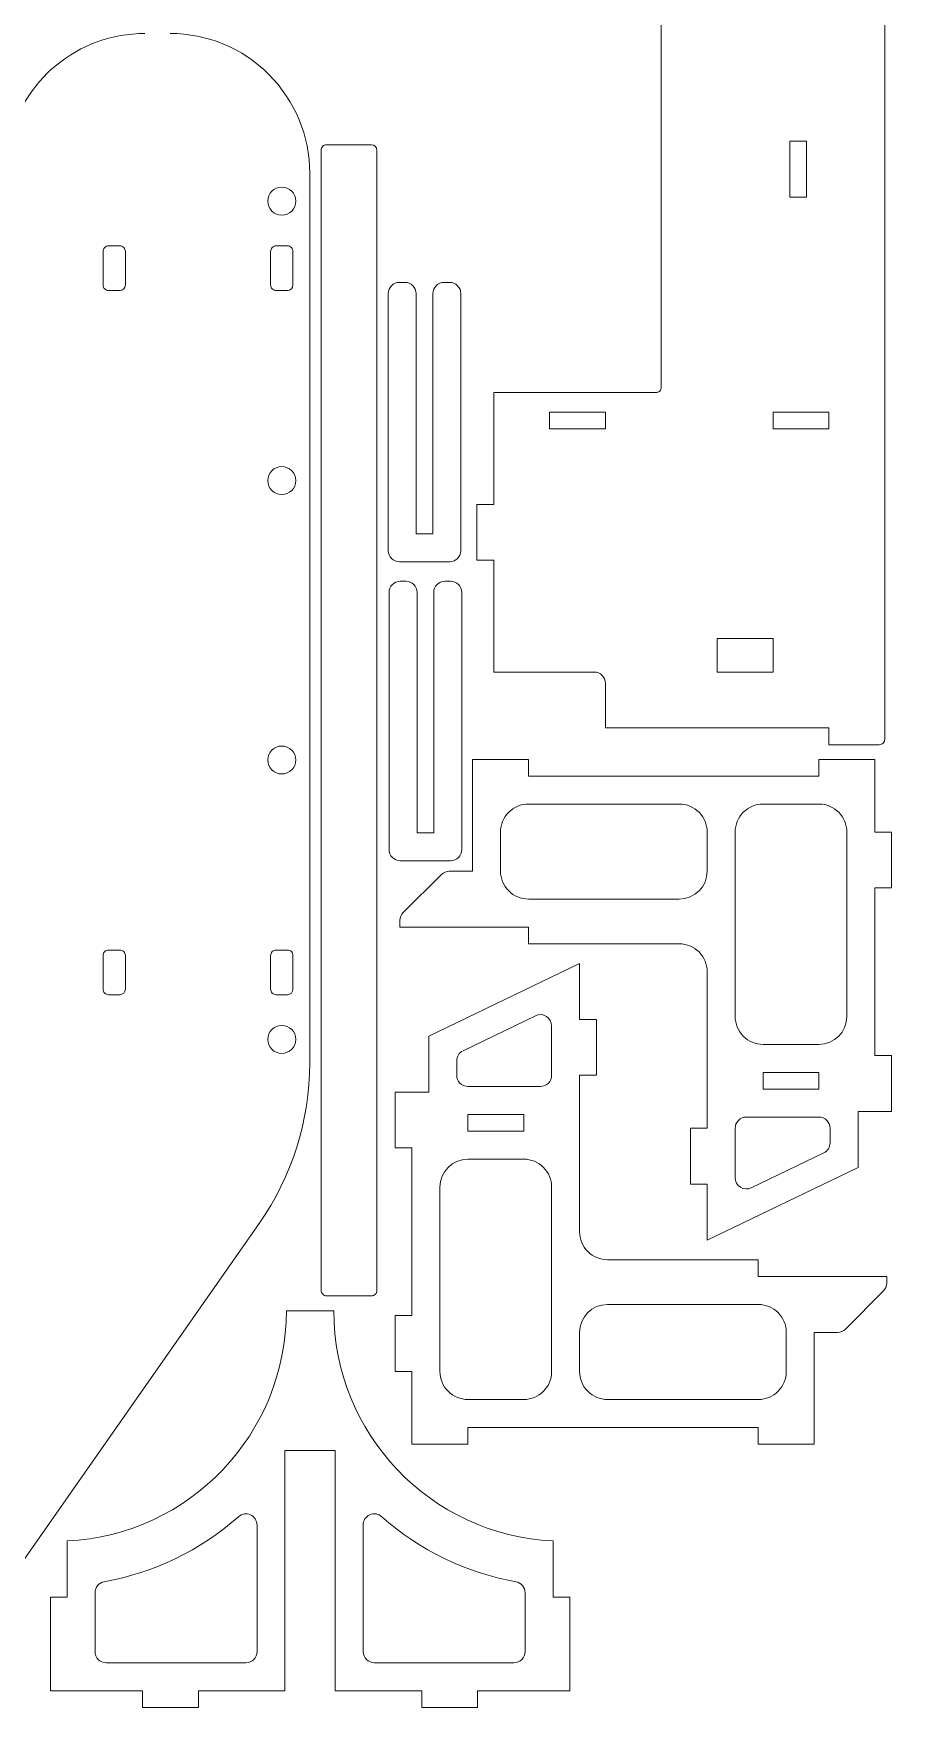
# Model space of a CAD drawing. Header units: millimetres. Extents: x -302 to 302, y -227 to 231.
# Drawn here: x 148.2 to 301.8, y -226.1 to 73.5 of the extents above; entities that cross this region are included whole.
import ezdxf

# ---------------------------------------------------------------- set-up
doc = ezdxf.new("R2010")
doc.units = ezdxf.units.MM
doc.header["$MEASUREMENT"] = 0
doc.layers.add('Visible (ANSI)', color=7, linetype='Continuous')

msp = doc.modelspace()

# ---------------------------------------------------------------- linework, layer by layer
at = {"layer": 'Visible (ANSI)', "lineweight": 9}
for points in [[(300.5709, 151.2073), (300.5709, 151.2073), (300.5709, -52.7927), (300.5709, -52.7927)], [(260.5709, 10.2073), (260.5709, 10.2073), (260.5709, 88.2073), (260.5709, 88.2073)], [(168.1241, 73.4773), (156.2071, 73.4773), (145.9468, 65.0659), (143.6096, 53.3803)], [(283.5709, 54.2073), (283.5709, 54.2073), (286.5709, 54.2073), (286.5709, 54.2073)], [(283.5709, 44.2073), (283.5709, 44.2073), (283.5709, 54.2073), (283.5709, 54.2073)], [(286.5709, 54.2073), (286.5709, 54.2073), (286.5709, 44.2073), (286.5709, 44.2073)], [(199.661, -151.4183), (199.661, -151.4183), (199.661, 52.5816), (199.661, 52.5816)], [(200.661, 53.5816), (200.661, 53.5816), (208.661, 53.5816), (208.661, 53.5816)], [(209.661, 52.5816), (209.661, 53.1339), (209.2133, 53.5816), (208.661, 53.5816)], [(209.661, 52.5816), (209.661, 52.5816), (209.661, -151.4183), (209.661, -151.4183)], [(197.6291, -110.7614), (197.6291, -110.7614), (197.629, 48.4773), (197.629, 48.4773)], [(286.5709, 44.2073), (286.5709, 44.2073), (283.5709, 44.2073), (283.5709, 44.2073)], [(160.6291, 28.4774), (160.6291, 28.4774), (160.6291, 34.4774), (160.6291, 34.4774)], [(161.6291, 35.4773), (161.6291, 35.4773), (163.6291, 35.4773), (163.6291, 35.4773)], [(164.6291, 34.4774), (164.6291, 34.4774), (164.6291, 28.4773), (164.6291, 28.4773)], [(190.6291, 28.4773), (190.6291, 28.4773), (190.6291, 34.4774), (190.6291, 34.4774)], [(191.6291, 35.4773), (191.6291, 35.4773), (193.6291, 35.4773), (193.6291, 35.4773)], [(194.6291, 34.4774), (194.6291, 34.4774), (194.6291, 28.4773), (194.6291, 28.4773)], [(163.6291, 27.4773), (163.6291, 27.4773), (161.6291, 27.4773), (161.6291, 27.4773)], [(163.6291, 27.4774), (164.1813, 27.4774), (164.629, 27.9251), (164.629, 28.4773)], [(193.6291, 27.4773), (193.6291, 27.4773), (191.6291, 27.4773), (191.6291, 27.4773)], [(193.6291, 27.4774), (194.1813, 27.4774), (194.629, 27.9251), (194.629, 28.4773)], [(213.6841, 28.936), (213.6841, 28.936), (214.6841, 28.936), (214.6841, 28.936)], [(221.6841, 28.936), (221.6841, 28.936), (222.6841, 28.936), (222.6841, 28.936)], [(211.6841, -19.064), (211.6841, -19.064), (211.6841, 26.936), (211.6841, 26.936)], [(216.6841, 26.936), (216.6841, 26.936), (216.6841, -16.064), (216.6841, -16.064)], [(219.6841, -16.064), (219.6841, -16.064), (219.6841, 26.936), (219.6841, 26.936)], [(224.6841, 26.936), (224.6841, 26.936), (224.6841, -19.064), (224.6841, -19.064)], [(230.5709, -10.7927), (230.5709, -10.7927), (230.5709, 9.2073), (230.5709, 9.2073)], [(230.5709, 9.2073), (230.5709, 9.2073), (259.5709, 9.2073), (259.5709, 9.2073)], [(240.5709, 5.7073), (240.5709, 5.7073), (250.5709, 5.7073), (250.5709, 5.7073)], [(240.5709, 2.7073), (240.5709, 2.7073), (240.5709, 5.7073), (240.5709, 5.7073)], [(250.5709, 5.7073), (250.5709, 5.7073), (250.5709, 2.7073), (250.5709, 2.7073)], [(280.5709, 5.7073), (280.5709, 5.7073), (290.5709, 5.7073), (290.5709, 5.7073)], [(280.5709, 2.7073), (280.5709, 2.7073), (280.5709, 5.7073), (280.5709, 5.7073)], [(290.5709, 5.7073), (290.5709, 5.7073), (290.5709, 2.7073), (290.5709, 2.7073)], [(250.5709, 2.7073), (250.5709, 2.7073), (240.5709, 2.7073), (240.5709, 2.7073)], [(290.5709, 2.7073), (290.5709, 2.7073), (280.5709, 2.7073), (280.5709, 2.7073)], [(227.5709, -20.7927), (227.5709, -20.7927), (227.5709, -10.7927), (227.5709, -10.7927)], [(227.5709, -10.7927), (227.5709, -10.7927), (230.5709, -10.7927), (230.5709, -10.7927)], [(216.6841, -16.064), (216.6841, -16.064), (219.6841, -16.064), (219.6841, -16.064)], [(222.6841, -21.064), (223.7887, -21.064), (224.6841, -20.1686), (224.6841, -19.064)], [(230.5709, -20.7927), (230.5709, -20.7927), (227.5709, -20.7927), (227.5709, -20.7927)], [(230.5709, -40.7927), (230.5709, -40.7927), (230.5709, -20.7927), (230.5709, -20.7927)], [(222.6841, -21.064), (222.6841, -21.064), (213.6841, -21.064), (213.6841, -21.064)], [(211.8329, -72.5525), (211.8329, -72.5525), (211.8329, -26.5525), (211.8329, -26.5525)], [(213.8329, -24.5525), (213.8329, -24.5525), (214.8329, -24.5525), (214.8329, -24.5525)], [(216.8329, -26.5525), (216.8329, -26.5525), (216.8329, -69.5525), (216.8329, -69.5525)], [(219.8329, -69.5525), (219.8329, -69.5525), (219.8329, -26.5525), (219.8329, -26.5525)], [(221.8329, -24.5525), (221.8329, -24.5525), (222.8329, -24.5525), (222.8329, -24.5525)], [(224.8329, -26.5525), (224.8329, -26.5525), (224.8329, -72.5525), (224.8329, -72.5525)], [(270.5709, -34.7927), (270.5709, -34.7927), (280.5709, -34.7927), (280.5709, -34.7927)], [(270.5709, -40.7927), (270.5709, -40.7927), (270.5709, -34.7927), (270.5709, -34.7927)], [(280.5709, -34.7927), (280.5709, -34.7927), (280.5709, -40.7927), (280.5709, -40.7927)], [(248.5709, -40.7927), (248.5709, -40.7927), (230.5709, -40.7927), (230.5709, -40.7927)], [(250.5709, -42.7927), (250.5709, -41.6881), (249.6755, -40.7927), (248.5709, -40.7927)], [(280.5709, -40.7927), (280.5709, -40.7927), (270.5709, -40.7927), (270.5709, -40.7927)], [(250.5709, -50.7927), (250.5709, -50.7927), (250.5709, -42.7927), (250.5709, -42.7927)], [(290.5709, -50.7927), (290.5709, -50.7927), (250.5709, -50.7927), (250.5709, -50.7927)], [(290.5709, -53.7927), (290.5709, -53.7927), (290.5709, -50.7927), (290.5709, -50.7927)], [(299.5709, -53.7927), (299.5709, -53.7927), (290.5709, -53.7927), (290.5709, -53.7927)], [(226.784, -56.4141), (226.784, -56.4141), (236.784, -56.4141), (236.784, -56.4141)], [(226.784, -76.4141), (226.784, -76.4141), (226.784, -56.4141), (226.784, -56.4141)], [(236.784, -56.4141), (236.784, -56.4141), (236.784, -59.4141), (236.784, -59.4141)], [(288.784, -59.4141), (288.784, -59.4141), (288.784, -56.4141), (288.784, -56.4141)], [(288.784, -56.4141), (288.784, -56.4141), (298.784, -56.4141), (298.784, -56.4141)], [(298.784, -56.4141), (298.784, -56.4141), (298.784, -69.4141), (298.784, -69.4141)], [(236.784, -59.4141), (236.784, -59.4141), (288.784, -59.4141), (288.784, -59.4141)], [(236.784, -64.4141), (236.784, -64.4141), (263.7839, -64.4141), (263.7839, -64.4141)], [(278.7839, -64.4141), (278.7839, -64.4141), (288.784, -64.4141), (288.784, -64.4141)], [(216.8329, -69.5525), (216.8329, -69.5525), (219.8329, -69.5525), (219.8329, -69.5525)], [(231.784, -76.4141), (231.784, -76.4141), (231.784, -69.4141), (231.784, -69.4141)], [(268.7839, -69.4141), (268.7839, -69.4141), (268.7839, -76.4141), (268.7839, -76.4141)], [(273.7839, -102.4141), (273.7839, -102.4141), (273.7839, -69.4141), (273.7839, -69.4141)], [(293.784, -69.4141), (293.784, -69.4141), (293.784, -102.4141), (293.784, -102.4141)], [(298.784, -69.4141), (298.784, -69.4141), (301.784, -69.4141), (301.784, -69.4141)], [(301.784, -69.4141), (301.784, -69.4141), (301.784, -79.4141), (301.784, -79.4141)], [(222.8329, -74.5525), (222.8329, -74.5525), (213.8329, -74.5525), (213.8329, -74.5525)], [(222.8329, -74.5525), (223.9375, -74.5525), (224.8329, -73.6571), (224.8329, -72.5525)], [(214.3698, -83.8283), (214.3698, -83.8283), (221.1982, -76.9999), (221.1982, -76.9999)], [(222.6124, -76.4141), (222.082, -76.4141), (221.5733, -76.6248), (221.1982, -76.9999)], [(222.6124, -76.4141), (222.6124, -76.4141), (226.784, -76.4141), (226.784, -76.4141)], [(263.7839, -81.4141), (266.5454, -81.4141), (268.7839, -79.1755), (268.7839, -76.4141)], [(301.784, -79.4141), (301.784, -79.4141), (298.784, -79.4141), (298.784, -79.4141)], [(298.784, -79.4141), (298.784, -79.4141), (298.784, -109.4141), (298.784, -109.4141)], [(214.3698, -83.8283), (213.9947, -84.2034), (213.784, -84.7121), (213.784, -85.2425)], [(263.7839, -81.4141), (263.7839, -81.4141), (236.784, -81.4141), (236.784, -81.4141)], [(213.784, -86.4141), (213.784, -86.4141), (213.784, -85.2425), (213.784, -85.2425)], [(236.784, -86.4141), (236.784, -86.4141), (213.784, -86.4141), (213.784, -86.4141)], [(236.784, -89.4141), (236.784, -89.4141), (236.784, -86.4141), (236.784, -86.4141)], [(263.7839, -89.4141), (263.7839, -89.4141), (236.784, -89.4141), (236.784, -89.4141)], [(160.6291, -97.5225), (160.6291, -97.5225), (160.6291, -91.5225), (160.6291, -91.5225)], [(161.6291, -90.5225), (161.6291, -90.5225), (163.629, -90.5225), (163.629, -90.5225)], [(164.6291, -91.5225), (164.6291, -91.5225), (164.6291, -97.5225), (164.6291, -97.5225)], [(190.6291, -97.5225), (190.6291, -97.5225), (190.6291, -91.5225), (190.6291, -91.5225)], [(191.6291, -90.5225), (191.6291, -90.5225), (193.6291, -90.5225), (193.6291, -90.5225)], [(194.6291, -91.5225), (194.6291, -91.5225), (194.6291, -97.5225), (194.6291, -97.5225)], [(218.9374, -105.9477), (218.9374, -105.9477), (245.9374, -92.9477), (245.9374, -92.9477)], [(245.9374, -92.9477), (245.9374, -92.9477), (245.9374, -102.9477), (245.9374, -102.9477)], [(268.7839, -122.4141), (268.7839, -122.4141), (268.7839, -94.4141), (268.7839, -94.4141)], [(163.629, -98.5225), (163.629, -98.5225), (161.6291, -98.5225), (161.6291, -98.5225)], [(163.629, -98.5225), (164.1813, -98.5225), (164.629, -98.0748), (164.629, -97.5226)], [(193.6291, -98.5225), (193.6291, -98.5225), (191.6291, -98.5225), (191.6291, -98.5225)], [(193.6291, -98.5225), (194.1813, -98.5225), (194.629, -98.0748), (194.629, -97.5226)], [(225.0697, -108.5444), (225.0697, -108.5444), (238.0697, -102.2852), (238.0697, -102.2852)], [(240.9374, -104.0872), (240.9374, -104.0872), (240.9374, -112.9476), (240.9374, -112.9476)], [(245.9374, -102.9477), (245.9374, -102.9477), (248.9374, -102.9477), (248.9374, -102.9477)], [(248.9374, -102.9477), (248.9374, -102.9477), (248.9374, -112.9476), (248.9374, -112.9476)], [(288.784, -107.4141), (291.5454, -107.4141), (293.784, -105.1755), (293.784, -102.4141)], [(218.9374, -115.9476), (218.9374, -115.9476), (218.9374, -105.9477), (218.9374, -105.9477)], [(288.784, -107.4141), (288.784, -107.4141), (278.7839, -107.4141), (278.7839, -107.4141)], [(188.5906, -139.4346), (194.4735, -131.0305), (197.629, -121.0202), (197.629, -110.7617)], [(225.0697, -108.5444), (224.3775, -108.8777), (223.9374, -109.578), (223.9374, -110.3464)], [(223.9374, -112.9476), (223.9374, -112.9476), (223.9374, -110.3464), (223.9374, -110.3464)], [(298.784, -109.4141), (298.784, -109.4141), (301.7839, -109.4141), (301.7839, -109.4141)], [(301.7839, -109.4141), (301.7839, -109.4141), (301.7839, -119.4141), (301.7839, -119.4141)], [(248.9374, -112.9476), (248.9374, -112.9476), (245.9374, -112.9476), (245.9374, -112.9476)], [(245.9374, -112.9476), (245.9374, -112.9476), (245.9374, -140.9476), (245.9374, -140.9476)], [(278.7839, -112.4141), (278.7839, -112.4141), (288.7839, -112.4141), (288.7839, -112.4141)], [(278.7839, -115.4141), (278.7839, -115.4141), (278.7839, -112.4141), (278.7839, -112.4141)], [(288.7839, -112.4141), (288.7839, -112.4141), (288.7839, -115.4141), (288.7839, -115.4141)], [(212.9374, -125.9476), (212.9374, -125.9476), (212.9374, -115.9476), (212.9374, -115.9476)], [(212.9374, -115.9476), (212.9374, -115.9476), (218.9374, -115.9476), (218.9374, -115.9476)], [(238.9374, -114.9476), (238.9374, -114.9476), (225.9374, -114.9476), (225.9374, -114.9476)], [(288.7839, -115.4141), (288.7839, -115.4141), (278.7839, -115.4141), (278.7839, -115.4141)], [(301.7839, -119.4141), (301.7839, -119.4141), (295.7839, -119.4141), (295.7839, -119.4141)], [(295.7839, -119.4141), (295.7839, -119.4141), (295.7839, -129.414), (295.7839, -129.414)], [(225.9374, -122.9476), (225.9374, -122.9476), (225.9374, -119.9476), (225.9374, -119.9476)], [(225.9374, -119.9476), (225.9374, -119.9476), (235.9374, -119.9476), (235.9374, -119.9476)], [(235.9374, -119.9476), (235.9374, -119.9476), (235.9374, -122.9476), (235.9374, -122.9476)], [(265.7839, -132.414), (265.7839, -132.414), (265.7839, -122.4141), (265.7839, -122.4141)], [(265.7839, -122.4141), (265.7839, -122.4141), (268.7839, -122.4141), (268.7839, -122.4141)], [(273.7839, -131.2745), (273.7839, -131.2745), (273.7839, -122.4141), (273.7839, -122.4141)], [(275.7839, -120.4141), (275.7839, -120.4141), (288.7839, -120.4141), (288.7839, -120.4141)], [(290.7839, -122.4141), (290.7839, -122.4141), (290.7839, -125.0153), (290.7839, -125.0153)], [(235.9374, -122.9476), (235.9374, -122.9476), (225.9374, -122.9476), (225.9374, -122.9476)], [(289.6516, -126.8173), (290.3438, -126.484), (290.7839, -125.7837), (290.7839, -125.0153)], [(215.9373, -125.9476), (215.9373, -125.9476), (212.9374, -125.9476), (212.9374, -125.9476)], [(215.9373, -155.9476), (215.9373, -155.9476), (215.9373, -125.9476), (215.9373, -125.9476)], [(225.9373, -127.9476), (223.1759, -127.9476), (220.9373, -130.1862), (220.9373, -132.9476)], [(225.9373, -127.9476), (225.9373, -127.9476), (235.9374, -127.9476), (235.9374, -127.9476)], [(289.6516, -126.8173), (289.6516, -126.8173), (276.6516, -133.0765), (276.6516, -133.0765)], [(295.7839, -129.414), (295.7839, -129.414), (268.7839, -142.414), (268.7839, -142.414)], [(220.9373, -165.9476), (220.9373, -165.9476), (220.9373, -132.9476), (220.9373, -132.9476)], [(240.9374, -132.9476), (240.9374, -132.9476), (240.9374, -165.9476), (240.9374, -165.9476)], [(268.7839, -132.414), (268.7839, -132.414), (265.7839, -132.414), (265.7839, -132.414)], [(268.7839, -142.414), (268.7839, -142.414), (268.7839, -132.414), (268.7839, -132.414)], [(142.5579, -205.1957), (142.5579, -205.1957), (188.5906, -139.4346), (188.5906, -139.4346)], [(250.9374, -145.9476), (250.9374, -145.9476), (277.9373, -145.9476), (277.9373, -145.9476)], [(277.9373, -145.9476), (277.9373, -145.9476), (277.9373, -148.9476), (277.9373, -148.9476)], [(277.9373, -148.9476), (277.9373, -148.9476), (300.9373, -148.9476), (300.9373, -148.9476)], [(300.9373, -148.9476), (300.9373, -148.9476), (300.9373, -150.1192), (300.9373, -150.1192)], [(208.661, -152.4183), (208.661, -152.4183), (200.661, -152.4183), (200.661, -152.4183)], [(300.3515, -151.5334), (300.3515, -151.5334), (293.5231, -158.3618), (293.5231, -158.3618)], [(300.3515, -151.5334), (300.7266, -151.1583), (300.9373, -150.6496), (300.9373, -150.1192)], [(154.1922, -196.2702), (176.1706, -195.2034), (193.4422, -177.073), (193.4422, -155.0687)], [(193.4422, -155.0687), (193.4422, -155.0687), (201.9422, -155.0687), (201.9422, -155.0687)], [(201.9422, -155.0687), (201.9422, -177.073), (219.2138, -195.2034), (241.1922, -196.2702)], [(250.9374, -153.9476), (248.1759, -153.9476), (245.9374, -156.1862), (245.9374, -158.9476)], [(250.9374, -153.9476), (250.9374, -153.9476), (277.9373, -153.9476), (277.9373, -153.9476)], [(212.9373, -165.9476), (212.9373, -165.9476), (212.9373, -155.9476), (212.9373, -155.9476)], [(212.9373, -155.9476), (212.9373, -155.9476), (215.9373, -155.9476), (215.9373, -155.9476)], [(292.1089, -158.9476), (292.6393, -158.9476), (293.148, -158.7369), (293.5231, -158.3618)], [(245.9374, -165.9476), (245.9374, -165.9476), (245.9374, -158.9476), (245.9374, -158.9476)], [(282.9373, -158.9476), (282.9373, -158.9476), (282.9373, -165.9476), (282.9373, -165.9476)], [(292.1089, -158.9476), (292.1089, -158.9476), (287.9373, -158.9476), (287.9373, -158.9476)], [(287.9373, -158.9476), (287.9373, -158.9476), (287.9373, -178.9476), (287.9373, -178.9476)], [(215.9373, -165.9476), (215.9373, -165.9476), (212.9373, -165.9476), (212.9373, -165.9476)], [(215.9373, -178.9476), (215.9373, -178.9476), (215.9373, -165.9476), (215.9373, -165.9476)], [(235.9374, -170.9476), (235.9374, -170.9476), (225.9373, -170.9476), (225.9373, -170.9476)], [(277.9373, -170.9476), (277.9373, -170.9476), (250.9374, -170.9476), (250.9374, -170.9476)], [(277.9373, -175.9476), (277.9373, -175.9476), (225.9373, -175.9476), (225.9373, -175.9476)], [(225.9373, -175.9476), (225.9373, -175.9476), (225.9373, -178.9476), (225.9373, -178.9476)], [(277.9373, -178.9476), (277.9373, -178.9476), (277.9373, -175.9476), (277.9373, -175.9476)], [(225.9373, -178.9476), (225.9373, -178.9476), (215.9373, -178.9476), (215.9373, -178.9476)], [(287.9373, -178.9476), (287.9373, -178.9476), (277.9373, -178.9476), (277.9373, -178.9476)], [(202.1922, -180.0687), (202.1922, -180.0687), (193.1922, -180.0687), (193.1922, -180.0687)], [(193.1922, -180.0687), (193.1922, -180.0687), (193.1922, -223.0687), (193.1922, -223.0687)], [(202.1922, -223.0687), (202.1922, -223.0687), (202.1922, -180.0687), (202.1922, -180.0687)], [(160.841, -203.5534), (169.7673, -201.9611), (178.0808, -197.9355), (184.8653, -191.9201)], [(188.1922, -193.4167), (188.1922, -193.4167), (188.1922, -216.0687), (188.1922, -216.0687)], [(207.1922, -216.0687), (207.1922, -216.0687), (207.1922, -193.4167), (207.1922, -193.4167)], [(210.519, -191.9201), (217.3036, -197.9355), (225.6171, -201.9611), (234.5434, -203.5534)], [(154.1922, -206.3187), (154.1922, -206.3187), (154.1922, -196.2702), (154.1922, -196.2702)], [(241.1922, -196.2702), (241.1922, -196.2702), (241.1922, -206.3187), (241.1922, -206.3187)], [(160.841, -203.5534), (159.8869, -203.7236), (159.1922, -204.5532), (159.1922, -205.5223)], [(236.1922, -205.5223), (236.1922, -204.5532), (235.4974, -203.7236), (234.5434, -203.5534)], [(151.1922, -223.0687), (151.1922, -223.0687), (151.1922, -206.3187), (151.1922, -206.3187)], [(151.1922, -206.3187), (151.1922, -206.3187), (154.1922, -206.3187), (154.1922, -206.3187)], [(159.1922, -216.0687), (159.1922, -216.0687), (159.1922, -205.5223), (159.1922, -205.5223)], [(236.1922, -205.5223), (236.1922, -205.5223), (236.1922, -216.0687), (236.1922, -216.0687)], [(241.1922, -206.3187), (241.1922, -206.3187), (244.1922, -206.3187), (244.1922, -206.3187)], [(244.1922, -206.3187), (244.1922, -206.3187), (244.1922, -223.0687), (244.1922, -223.0687)], [(186.1922, -218.0687), (186.1922, -218.0687), (161.1922, -218.0687), (161.1922, -218.0687)], [(234.1922, -218.0687), (234.1922, -218.0687), (209.1922, -218.0687), (209.1922, -218.0687)], [(167.6922, -223.0687), (167.6922, -223.0687), (151.1922, -223.0687), (151.1922, -223.0687)], [(167.6922, -226.0687), (167.6922, -226.0687), (167.6922, -223.0687), (167.6922, -223.0687)], [(193.1922, -223.0687), (193.1922, -223.0687), (177.6922, -223.0687), (177.6922, -223.0687)], [(177.6922, -223.0687), (177.6922, -223.0687), (177.6922, -226.0687), (177.6922, -226.0687)], [(217.6922, -223.0687), (217.6922, -223.0687), (202.1922, -223.0687), (202.1922, -223.0687)], [(217.6922, -226.0687), (217.6922, -226.0687), (217.6922, -223.0687), (217.6922, -223.0687)], [(244.1922, -223.0687), (244.1922, -223.0687), (227.6922, -223.0687), (227.6922, -223.0687)], [(227.6922, -223.0687), (227.6922, -223.0687), (227.6922, -226.0687), (227.6922, -226.0687)], [(177.6922, -226.0687), (177.6922, -226.0687), (167.6922, -226.0687), (167.6922, -226.0687)], [(227.6922, -226.0687), (227.6922, -226.0687), (217.6922, -226.0687), (217.6922, -226.0687)]]:
    msp.add_open_spline(points, degree=3, dxfattribs=at)
for points, knots in [([(197.6291, 48.4773), (197.6291, 55.1078), (194.9951, 61.4666), (190.3067, 66.155), (190.3067, 66.155), (185.6183, 70.8434), (179.2595, 73.4773), (172.6291, 73.4773)], [0, 0, 0, 0, 0.33333333, 0.33333333, 0.33333333, 0.33333333, 1, 1, 1, 1]), ([(200.661, 53.5816), (200.3958, 53.5816), (200.1414, 53.4763), (199.9539, 53.2887), (199.9539, 53.2887), (199.7664, 53.1012), (199.661, 52.8468), (199.661, 52.5816)], [0, 0, 0, 0, 0.33333333, 0.33333333, 0.33333333, 0.33333333, 1, 1, 1, 1]), ([(195.129, 43.4773), (195.129, 44.8581), (194.0098, 45.9773), (192.6291, 45.9773), (192.6291, 45.9773), (191.2483, 45.9774), (190.1291, 44.8581), (190.1291, 43.4774), (190.1291, 43.4774), (190.129, 42.0966), (191.2483, 40.9774), (192.629, 40.9774), (192.629, 40.9774), (194.0098, 40.9773), (195.129, 42.0966), (195.129, 43.4773)], [0, 0, 0, 0, 0.2, 0.2, 0.2, 0.2, 0.4, 0.4, 0.4, 0.4, 0.6, 0.6, 0.6, 0.6, 1, 1, 1, 1]), ([(161.6291, 35.4773), (161.3638, 35.4773), (161.1095, 35.372), (160.9219, 35.1845), (160.9219, 35.1845), (160.7344, 34.9969), (160.6291, 34.7426), (160.6291, 34.4774)], [0, 0, 0, 0, 0.33333333, 0.33333333, 0.33333333, 0.33333333, 1, 1, 1, 1]), ([(164.6291, 34.4773), (164.6291, 34.7426), (164.5237, 34.9969), (164.3362, 35.1845), (164.3362, 35.1845), (164.1486, 35.372), (163.8943, 35.4773), (163.6291, 35.4773)], [0, 0, 0, 0, 0.33333333, 0.33333333, 0.33333333, 0.33333333, 1, 1, 1, 1]), ([(191.6291, 35.4773), (191.3638, 35.4773), (191.1095, 35.372), (190.9219, 35.1845), (190.9219, 35.1845), (190.7344, 34.9969), (190.6291, 34.7426), (190.6291, 34.4774)], [0, 0, 0, 0, 0.33333333, 0.33333333, 0.33333333, 0.33333333, 1, 1, 1, 1]), ([(194.6291, 34.4774), (194.6291, 34.7426), (194.5237, 34.9969), (194.3362, 35.1845), (194.3362, 35.1845), (194.1486, 35.372), (193.8943, 35.4773), (193.6291, 35.4773)], [0, 0, 0, 0, 0.33333333, 0.33333333, 0.33333333, 0.33333333, 1, 1, 1, 1]), ([(160.6291, 28.4774), (160.6291, 28.2121), (160.7344, 27.9578), (160.9219, 27.7702), (160.9219, 27.7702), (161.1095, 27.5827), (161.3638, 27.4774), (161.6291, 27.4774)], [0, 0, 0, 0, 0.33333333, 0.33333333, 0.33333333, 0.33333333, 1, 1, 1, 1]), ([(190.629, 28.4773), (190.629, 28.2121), (190.7344, 27.9578), (190.9219, 27.7702), (190.9219, 27.7702), (191.1095, 27.5827), (191.3638, 27.4774), (191.6291, 27.4774)], [0, 0, 0, 0, 0.33333333, 0.33333333, 0.33333333, 0.33333333, 1, 1, 1, 1]), ([(213.6841, 28.936), (213.1537, 28.936), (212.645, 28.7253), (212.2699, 28.3502), (212.2699, 28.3502), (211.8949, 27.9751), (211.6841, 27.4664), (211.6841, 26.936)], [0, 0, 0, 0, 0.33333333, 0.33333333, 0.33333333, 0.33333333, 1, 1, 1, 1]), ([(216.6841, 26.936), (216.6841, 27.4664), (216.4734, 27.9751), (216.0984, 28.3502), (216.0984, 28.3502), (215.7233, 28.7253), (215.2146, 28.936), (214.6841, 28.936)], [0, 0, 0, 0, 0.33333333, 0.33333333, 0.33333333, 0.33333333, 1, 1, 1, 1]), ([(221.6841, 28.936), (221.1537, 28.936), (220.645, 28.7253), (220.2699, 28.3502), (220.2699, 28.3502), (219.8949, 27.9751), (219.6841, 27.4664), (219.6841, 26.936)], [0, 0, 0, 0, 0.33333333, 0.33333333, 0.33333333, 0.33333333, 1, 1, 1, 1]), ([(224.6841, 26.936), (224.6841, 27.4664), (224.4734, 27.9751), (224.0984, 28.3502), (224.0984, 28.3502), (223.7233, 28.7253), (223.2146, 28.936), (222.6841, 28.936)], [0, 0, 0, 0, 0.33333333, 0.33333333, 0.33333333, 0.33333333, 1, 1, 1, 1]), ([(259.5709, 9.2073), (259.8361, 9.2073), (260.0905, 9.3127), (260.278, 9.5002), (260.278, 9.5002), (260.4655, 9.6878), (260.5709, 9.9421), (260.5709, 10.2073)], [0, 0, 0, 0, 0.33333333, 0.33333333, 0.33333333, 0.33333333, 1, 1, 1, 1]), ([(195.1291, -6.5226), (195.1291, -5.1419), (194.0098, -4.0227), (192.6291, -4.0227), (192.6291, -4.0227), (191.2483, -4.0226), (190.1291, -5.1419), (190.1291, -6.5226), (190.1291, -6.5226), (190.129, -7.9034), (191.2483, -9.0226), (192.629, -9.0226), (192.629, -9.0226), (194.0098, -9.0227), (195.129, -7.9034), (195.129, -6.5227)], [0, 0, 0, 0, 0.2, 0.2, 0.2, 0.2, 0.4, 0.4, 0.4, 0.4, 0.6, 0.6, 0.6, 0.6, 1, 1, 1, 1]), ([(211.6841, -19.064), (211.6841, -19.5944), (211.8949, -20.1032), (212.2699, -20.4782), (212.2699, -20.4782), (212.645, -20.8533), (213.1537, -21.064), (213.6841, -21.064)], [0, 0, 0, 0, 0.33333333, 0.33333333, 0.33333333, 0.33333333, 1, 1, 1, 1]), ([(213.8329, -24.5525), (213.3025, -24.5525), (212.7938, -24.7632), (212.4187, -25.1383), (212.4187, -25.1383), (212.0437, -25.5134), (211.8329, -26.0221), (211.8329, -26.5525)], [0, 0, 0, 0, 0.33333333, 0.33333333, 0.33333333, 0.33333333, 1, 1, 1, 1]), ([(216.8329, -26.5525), (216.8329, -26.0221), (216.6222, -25.5134), (216.2472, -25.1383), (216.2472, -25.1383), (215.8721, -24.7632), (215.3634, -24.5525), (214.8329, -24.5525)], [0, 0, 0, 0, 0.33333333, 0.33333333, 0.33333333, 0.33333333, 1, 1, 1, 1]), ([(221.8329, -24.5525), (221.3025, -24.5525), (220.7938, -24.7632), (220.4187, -25.1383), (220.4187, -25.1383), (220.0437, -25.5134), (219.8329, -26.0221), (219.8329, -26.5525)], [0, 0, 0, 0, 0.33333333, 0.33333333, 0.33333333, 0.33333333, 1, 1, 1, 1]), ([(224.8329, -26.5525), (224.8329, -26.0221), (224.6222, -25.5134), (224.2472, -25.1383), (224.2472, -25.1383), (223.8721, -24.7632), (223.3634, -24.5525), (222.8329, -24.5525)], [0, 0, 0, 0, 0.33333333, 0.33333333, 0.33333333, 0.33333333, 1, 1, 1, 1]), ([(299.5709, -53.7927), (299.8361, -53.7927), (300.0905, -53.6873), (300.278, -53.4998), (300.278, -53.4998), (300.4655, -53.3122), (300.5709, -53.0579), (300.5709, -52.7927)], [0, 0, 0, 0, 0.33333333, 0.33333333, 0.33333333, 0.33333333, 1, 1, 1, 1]), ([(195.1291, -56.5226), (195.1291, -55.1419), (194.0098, -54.0227), (192.6291, -54.0227), (192.6291, -54.0227), (191.2483, -54.0226), (190.1291, -55.1419), (190.1291, -56.5226), (190.1291, -56.5226), (190.129, -57.9034), (191.2483, -59.0226), (192.629, -59.0226), (192.629, -59.0226), (194.0098, -59.0227), (195.129, -57.9034), (195.129, -56.5227)], [0, 0, 0, 0, 0.2, 0.2, 0.2, 0.2, 0.4, 0.4, 0.4, 0.4, 0.6, 0.6, 0.6, 0.6, 1, 1, 1, 1]), ([(236.784, -64.4141), (235.4579, -64.4141), (234.1861, -64.9409), (233.2484, -65.8786), (233.2484, -65.8786), (232.3108, -66.8162), (231.784, -68.088), (231.784, -69.4141)], [0, 0, 0, 0, 0.33333333, 0.33333333, 0.33333333, 0.33333333, 1, 1, 1, 1]), ([(268.7839, -69.4141), (268.7839, -68.088), (268.2572, -66.8162), (267.3195, -65.8786), (267.3195, -65.8786), (266.3818, -64.9409), (265.11, -64.4141), (263.7839, -64.4141)], [0, 0, 0, 0, 0.33333333, 0.33333333, 0.33333333, 0.33333333, 1, 1, 1, 1]), ([(278.7839, -64.4141), (277.4579, -64.4141), (276.1861, -64.9409), (275.2484, -65.8786), (275.2484, -65.8786), (274.3107, -66.8162), (273.7839, -68.088), (273.7839, -69.4141)], [0, 0, 0, 0, 0.33333333, 0.33333333, 0.33333333, 0.33333333, 1, 1, 1, 1]), ([(293.784, -69.4141), (293.784, -68.088), (293.2572, -66.8162), (292.3195, -65.8786), (292.3195, -65.8786), (291.3818, -64.9409), (290.1101, -64.4141), (288.784, -64.4141)], [0, 0, 0, 0, 0.33333333, 0.33333333, 0.33333333, 0.33333333, 1, 1, 1, 1]), ([(211.8329, -72.5525), (211.8329, -73.0829), (212.0437, -73.5917), (212.4187, -73.9667), (212.4187, -73.9667), (212.7938, -74.3418), (213.3025, -74.5525), (213.8329, -74.5525)], [0, 0, 0, 0, 0.33333333, 0.33333333, 0.33333333, 0.33333333, 1, 1, 1, 1]), ([(231.784, -76.4141), (231.784, -77.7402), (232.3108, -79.012), (233.2484, -79.9496), (233.2484, -79.9496), (234.1861, -80.8873), (235.4579, -81.4141), (236.784, -81.4141)], [0, 0, 0, 0, 0.33333333, 0.33333333, 0.33333333, 0.33333333, 1, 1, 1, 1]), ([(268.7839, -94.4141), (268.7839, -93.088), (268.2572, -91.8162), (267.3195, -90.8786), (267.3195, -90.8786), (266.3818, -89.9409), (265.11, -89.4141), (263.7839, -89.4141)], [0, 0, 0, 0, 0.33333333, 0.33333333, 0.33333333, 0.33333333, 1, 1, 1, 1]), ([(161.6291, -90.5226), (161.3638, -90.5226), (161.1095, -90.6279), (160.9219, -90.8154), (160.9219, -90.8154), (160.7344, -91.003), (160.6291, -91.2573), (160.6291, -91.5225)], [0, 0, 0, 0, 0.33333333, 0.33333333, 0.33333333, 0.33333333, 1, 1, 1, 1]), ([(164.6291, -91.5225), (164.6291, -91.2573), (164.5237, -91.003), (164.3362, -90.8154), (164.3362, -90.8154), (164.1486, -90.6279), (163.8943, -90.5226), (163.6291, -90.5226)], [0, 0, 0, 0, 0.33333333, 0.33333333, 0.33333333, 0.33333333, 1, 1, 1, 1]), ([(191.6291, -90.5226), (191.3638, -90.5226), (191.1095, -90.6279), (190.9219, -90.8154), (190.9219, -90.8154), (190.7344, -91.003), (190.6291, -91.2573), (190.6291, -91.5225)], [0, 0, 0, 0, 0.33333333, 0.33333333, 0.33333333, 0.33333333, 1, 1, 1, 1]), ([(194.6291, -91.5225), (194.6291, -91.2573), (194.5237, -91.003), (194.3362, -90.8154), (194.3362, -90.8154), (194.1486, -90.6279), (193.8943, -90.5226), (193.6291, -90.5226)], [0, 0, 0, 0, 0.33333333, 0.33333333, 0.33333333, 0.33333333, 1, 1, 1, 1]), ([(160.6291, -97.5225), (160.6291, -97.7878), (160.7344, -98.0421), (160.9219, -98.2297), (160.9219, -98.2297), (161.1095, -98.4172), (161.3638, -98.5225), (161.6291, -98.5225)], [0, 0, 0, 0, 0.33333333, 0.33333333, 0.33333333, 0.33333333, 1, 1, 1, 1]), ([(190.6291, -97.5225), (190.6291, -97.7878), (190.7344, -98.0421), (190.9219, -98.2297), (190.9219, -98.2297), (191.1095, -98.4172), (191.3638, -98.5225), (191.6291, -98.5225)], [0, 0, 0, 0, 0.33333333, 0.33333333, 0.33333333, 0.33333333, 1, 1, 1, 1]), ([(195.1291, -106.5225), (195.1291, -105.1418), (194.0098, -104.0226), (192.6291, -104.0226), (192.6291, -104.0226), (191.2483, -104.0225), (190.1291, -105.1418), (190.1291, -106.5225), (190.1291, -106.5225), (190.129, -107.9033), (191.2483, -109.0225), (192.629, -109.0225), (192.629, -109.0225), (194.0098, -109.0226), (195.129, -107.9033), (195.129, -106.5226)], [0, 0, 0, 0, 0.2, 0.2, 0.2, 0.2, 0.4, 0.4, 0.4, 0.4, 0.6, 0.6, 0.6, 0.6, 1, 1, 1, 1]), ([(240.9374, -104.0872), (240.9374, -103.3994), (240.5839, -102.7598), (240.0015, -102.3938), (240.0015, -102.3938), (239.4191, -102.0278), (238.6895, -101.9868), (238.0697, -102.2852)], [0, 0, 0, 0, 0.33333333, 0.33333333, 0.33333333, 0.33333333, 1, 1, 1, 1]), ([(273.7839, -102.4141), (273.7839, -103.7402), (274.3107, -105.012), (275.2484, -105.9496), (275.2484, -105.9496), (276.1861, -106.8873), (277.4579, -107.4141), (278.7839, -107.4141)], [0, 0, 0, 0, 0.33333333, 0.33333333, 0.33333333, 0.33333333, 1, 1, 1, 1]), ([(223.9374, -112.9476), (223.9374, -113.478), (224.1481, -113.9867), (224.5231, -114.3618), (224.5231, -114.3618), (224.8982, -114.7369), (225.4069, -114.9476), (225.9374, -114.9476)], [0, 0, 0, 0, 0.33333333, 0.33333333, 0.33333333, 0.33333333, 1, 1, 1, 1]), ([(238.9374, -114.9476), (239.4678, -114.9476), (239.9765, -114.7369), (240.3516, -114.3618), (240.3516, -114.3618), (240.7266, -113.9867), (240.9374, -113.478), (240.9374, -112.9476)], [0, 0, 0, 0, 0.33333333, 0.33333333, 0.33333333, 0.33333333, 1, 1, 1, 1]), ([(275.7839, -120.4141), (275.2535, -120.4141), (274.7448, -120.6248), (274.3697, -120.9999), (274.3697, -120.9999), (273.9947, -121.375), (273.7839, -121.8837), (273.7839, -122.4141)], [0, 0, 0, 0, 0.33333333, 0.33333333, 0.33333333, 0.33333333, 1, 1, 1, 1]), ([(290.7839, -122.4141), (290.7839, -121.8837), (290.5732, -121.375), (290.1982, -120.9999), (290.1982, -120.9999), (289.8231, -120.6248), (289.3144, -120.4141), (288.7839, -120.4141)], [0, 0, 0, 0, 0.33333333, 0.33333333, 0.33333333, 0.33333333, 1, 1, 1, 1]), ([(240.9374, -132.9476), (240.9374, -131.6215), (240.4106, -130.3497), (239.4729, -129.4121), (239.4729, -129.4121), (238.5352, -128.4744), (237.2634, -127.9476), (235.9374, -127.9476)], [0, 0, 0, 0, 0.33333333, 0.33333333, 0.33333333, 0.33333333, 1, 1, 1, 1]), ([(273.7839, -131.2745), (273.7839, -131.9623), (274.1374, -132.6019), (274.7198, -132.9679), (274.7198, -132.9679), (275.3022, -133.3339), (276.0318, -133.3749), (276.6516, -133.0765)], [0, 0, 0, 0, 0.33333333, 0.33333333, 0.33333333, 0.33333333, 1, 1, 1, 1]), ([(245.9374, -140.9476), (245.9374, -142.2737), (246.4641, -143.5455), (247.4018, -144.4831), (247.4018, -144.4831), (248.3395, -145.4208), (249.6113, -145.9476), (250.9374, -145.9476)], [0, 0, 0, 0, 0.33333333, 0.33333333, 0.33333333, 0.33333333, 1, 1, 1, 1]), ([(199.661, -151.4183), (199.661, -151.6835), (199.7664, -151.9378), (199.9539, -152.1254), (199.9539, -152.1254), (200.1414, -152.3129), (200.3958, -152.4183), (200.661, -152.4183)], [0, 0, 0, 0, 0.33333333, 0.33333333, 0.33333333, 0.33333333, 1, 1, 1, 1]), ([(208.661, -152.4183), (208.9262, -152.4183), (209.1806, -152.3129), (209.3681, -152.1254), (209.3681, -152.1254), (209.5556, -151.9378), (209.661, -151.6835), (209.661, -151.4183)], [0, 0, 0, 0, 0.33333333, 0.33333333, 0.33333333, 0.33333333, 1, 1, 1, 1]), ([(282.9373, -158.9476), (282.9373, -157.6215), (282.4105, -156.3497), (281.4729, -155.4121), (281.4729, -155.4121), (280.5352, -154.4744), (279.2634, -153.9476), (277.9373, -153.9476)], [0, 0, 0, 0, 0.33333333, 0.33333333, 0.33333333, 0.33333333, 1, 1, 1, 1]), ([(220.9373, -165.9476), (220.9373, -167.2737), (221.4641, -168.5455), (222.4018, -169.4831), (222.4018, -169.4831), (223.3395, -170.4208), (224.6112, -170.9476), (225.9373, -170.9476)], [0, 0, 0, 0, 0.33333333, 0.33333333, 0.33333333, 0.33333333, 1, 1, 1, 1]), ([(235.9374, -170.9476), (237.2634, -170.9476), (238.5352, -170.4208), (239.4729, -169.4831), (239.4729, -169.4831), (240.4106, -168.5455), (240.9374, -167.2737), (240.9374, -165.9476)], [0, 0, 0, 0, 0.33333333, 0.33333333, 0.33333333, 0.33333333, 1, 1, 1, 1]), ([(245.9374, -165.9476), (245.9374, -167.2737), (246.4641, -168.5455), (247.4018, -169.4831), (247.4018, -169.4831), (248.3395, -170.4208), (249.6113, -170.9476), (250.9374, -170.9476)], [0, 0, 0, 0, 0.33333333, 0.33333333, 0.33333333, 0.33333333, 1, 1, 1, 1]), ([(277.9373, -170.9476), (279.2634, -170.9476), (280.5352, -170.4208), (281.4729, -169.4831), (281.4729, -169.4831), (282.4105, -168.5455), (282.9373, -167.2737), (282.9373, -165.9476)], [0, 0, 0, 0, 0.33333333, 0.33333333, 0.33333333, 0.33333333, 1, 1, 1, 1]), ([(188.1922, -193.4167), (188.1922, -192.6295), (187.7305, -191.9156), (187.0126, -191.5927), (187.0126, -191.5927), (186.2948, -191.2698), (185.4543, -191.398), (184.8653, -191.9201)], [0, 0, 0, 0, 0.33333333, 0.33333333, 0.33333333, 0.33333333, 1, 1, 1, 1]), ([(210.519, -191.9201), (209.93, -191.398), (209.0896, -191.2698), (208.3717, -191.5927), (208.3717, -191.5927), (207.6539, -191.9156), (207.1922, -192.6295), (207.1922, -193.4166)], [0, 0, 0, 0, 0.33333333, 0.33333333, 0.33333333, 0.33333333, 1, 1, 1, 1]), ([(159.1922, -216.0687), (159.1922, -216.5992), (159.4029, -217.1079), (159.778, -217.483), (159.778, -217.483), (160.153, -217.858), (160.6617, -218.0687), (161.1922, -218.0687)], [0, 0, 0, 0, 0.33333333, 0.33333333, 0.33333333, 0.33333333, 1, 1, 1, 1]), ([(186.1922, -218.0687), (186.7226, -218.0687), (187.2313, -217.858), (187.6064, -217.483), (187.6064, -217.483), (187.9815, -217.1079), (188.1922, -216.5992), (188.1922, -216.0687)], [0, 0, 0, 0, 0.33333333, 0.33333333, 0.33333333, 0.33333333, 1, 1, 1, 1]), ([(207.1922, -216.0687), (207.1922, -216.5992), (207.4029, -217.1079), (207.778, -217.483), (207.778, -217.483), (208.153, -217.858), (208.6617, -218.0687), (209.1922, -218.0687)], [0, 0, 0, 0, 0.33333333, 0.33333333, 0.33333333, 0.33333333, 1, 1, 1, 1]), ([(234.1922, -218.0687), (234.7226, -218.0687), (235.2313, -217.858), (235.6064, -217.483), (235.6064, -217.483), (235.9815, -217.1079), (236.1922, -216.5992), (236.1922, -216.0687)], [0, 0, 0, 0, 0.33333333, 0.33333333, 0.33333333, 0.33333333, 1, 1, 1, 1])]:
    msp.add_open_spline(points, degree=3, knots=knots, dxfattribs=at)

doc.saveas('drawing.dxf')
